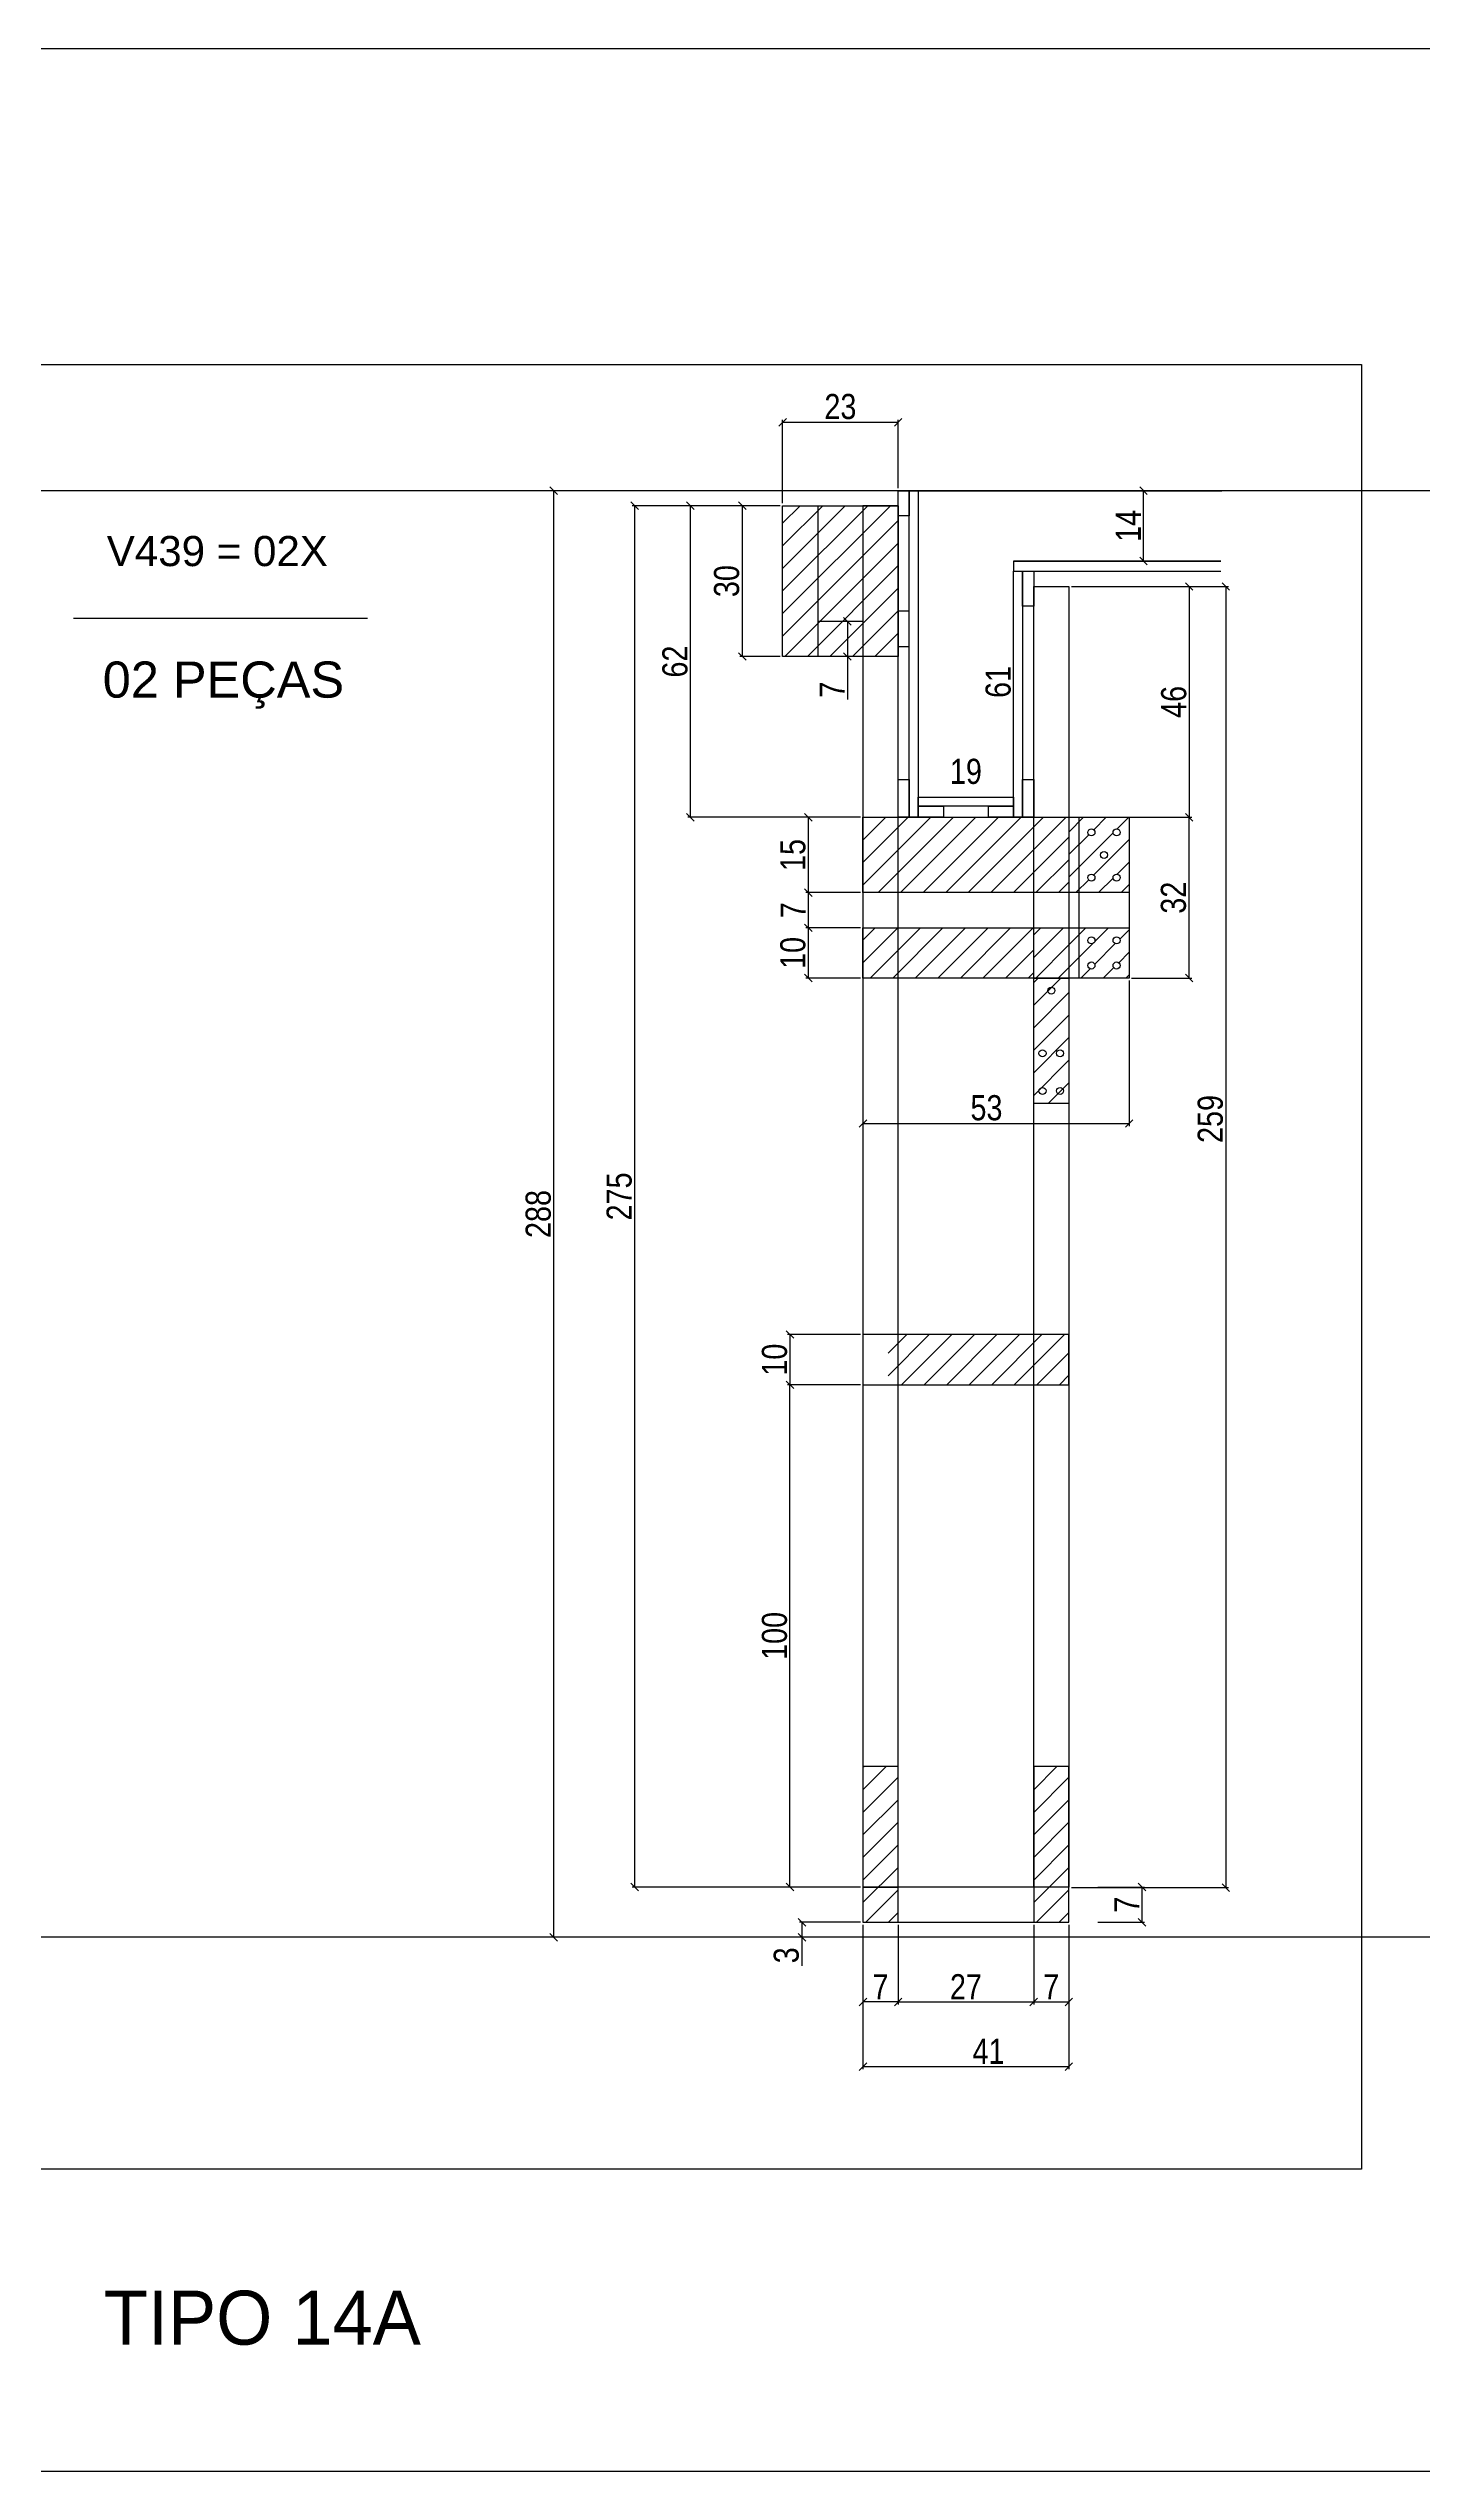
# Model space of a CAD drawing. Extents: x 17311 to 161354, y 153625 to 213544.
# Drawn here: x 18482 to 19029, y 207396 to 208361 of the extents above; entities that cross this region are included whole.
import ezdxf

# ---------------------------------------------------------------- set-up
doc = ezdxf.new("R2010")
doc.units = 0
doc.layers.get('0').update_dxf_attribs({"linetype": 'CONTINUOUS'})
doc.layers.get('DEFPOINTS').update_dxf_attribs({"linetype": 'CONTINUOUS'})
doc.layers.add('00 - FELIPE', color=2, linetype='CONTINUOUS', plot=False)
for name, color, linetype in [('8', 111, 'CONTINUOUS'), ('COTA', 241, 'CONTINUOUS'), ('detalhes', 4, 'CONTINUOUS'), ('HACHURA', 8, 'CONTINUOUS'), ('Painéis', 200, 'CONTINUOUS'), ('SARR_2.2x10', 60, 'CONTINUOUS'), ('SARR_2.2x15', 61, 'CONTINUOUS'), ('SARR_7x7', 40, 'CONTINUOUS'), ('TIRAS REESCORAMENTO', 252, 'CONTINUOUS'), ('VIGAS', 3, 'CONTINUOUS')]:
    doc.layers.add(name, color=color, linetype=linetype)
doc.layers.add('resinado', color=7, linetype='CONTINUOUS', true_color=0xff6161)
doc.styles.add('COTA TECNICA 2X', font='techl___.ttf', dxfattribs={"height": 10})
doc.styles.add('R80-50', font='arial.ttf', dxfattribs={"height": 10})
doc.styles.add('ROMAS860', font='ROMAS860.SHX', dxfattribs={"height": 8.5})
doc.dimstyles.new('SECAO', dxfattribs={"dimscale": 0.333333, "dimtxt": 5, "dimasz": 9, "dimexe": 3, "dimexo": 3, "dimgap": 3, "dimtad": 1, "dimdec": 1, "dimlfac": 0.5, "dimzin": 12, "dimdsep": 46, "dimtxsty": 'COTA TECNICA 2X', "dimblk1": 'OBLIQUE', "dimblk2": 'OBLIQUE', "dimsah": 1, "dimcen": 0.9, "dimclrd": 4, "dimclre": 4, "dimclrt": 240, "dimadec": 1, "dimazin": 3, "dimtfac": 1, "dimtdec": 1, "dimtmove": 0, "dimatfit": 3, "dimfxl": 1, "dimtolj": 1, "dimtzin": 12, "dimarcsym": 0})
pattern_1 = [(45, (-7321.058, 10514.17), (-4.49012806, 4.49012806), [])]

# ---------------------------------------------------------------- blocks, each defined once
blk = doc.blocks.new('_Oblique')
at = {"color": 0, "linetype": 'ByBlock', "lineweight": -2}
blk.add_line((-0.5, -0.5), (0.5, 0.5), dxfattribs=at)
blk = doc.blocks.new('*D3122')
at = {"layer": 'DEFPOINTS', "color": 0, "transparency": 16777216}
for p in [(18774.55, 208179.04), (18715.59, 207629.04), (18806.55, 207629.04)]:
    blk.add_point(p, dxfattribs=at)
at = {"layer": 'detalhes', "color": 4, "lineweight": -2, "transparency": 16777216}
for p, q in [((18773.55, 208179.04), (18714.59, 208179.04)), ((18715.59, 208179.04), (18715.59, 207629.04)), ((18805.55, 207629.04), (18714.59, 207629.04))]:
    blk.add_line(p, q, dxfattribs=at)
at = {"layer": 'detalhes', "color": 4, "lineweight": -2, "transparency": 16777216, "xscale": 3, "yscale": 3, "zscale": 3}
for p, rotation in [((18715.59, 208179.04), 90), ((18715.59, 207629.04), 270)]:
    blk.add_blockref('_Oblique', p, dxfattribs=dict(at, rotation=rotation))
at = {"layer": 'detalhes', "color": 240, "transparency": 16777216, "insert": (18709.48, 207904.04), "char_height": 10, "attachment_point": 5, "rotation": 90, "style": 'COTA TECNICA 2X'}
blk.add_mtext('\\A1;275', dxfattribs=at)
blk = doc.blocks.new('*D3123')
at = {"layer": 'DEFPOINTS', "color": 0, "transparency": 16777216}
for p in [(18806.55, 207615.04), (18888.55, 207615.04), (18888.55, 207557.58)]:
    blk.add_point(p, dxfattribs=at)
at = {"layer": 'detalhes', "color": 4, "lineweight": -2, "transparency": 16777216}
for p, q in [((18806.55, 207614.04), (18806.55, 207556.58)), ((18888.55, 207614.04), (18888.55, 207556.58)), ((18806.55, 207557.58), (18888.55, 207557.58))]:
    blk.add_line(p, q, dxfattribs=at)
at = {"layer": 'detalhes', "color": 4, "lineweight": -2, "transparency": 16777216, "xscale": 3, "yscale": 3, "zscale": 3, "rotation": 180}
blk.add_blockref('_Oblique', (18806.55, 207557.58), dxfattribs=at)
at = {"layer": 'detalhes', "color": 4, "lineweight": -2, "transparency": 16777216, "xscale": 3, "yscale": 3, "zscale": 3}
blk.add_blockref('_Oblique', (18888.55, 207557.58), dxfattribs=at)
at = {"layer": 'detalhes', "color": 240, "transparency": 16777216, "insert": (18856.55, 207563.66), "char_height": 10, "attachment_point": 5, "style": 'COTA TECNICA 2X'}
blk.add_mtext('\\A1;41', dxfattribs=at)
blk = doc.blocks.new('*D3124')
at = {"layer": 'DEFPOINTS', "color": 0, "transparency": 16777216}
for p in [(18820.55, 207615.04), (18874.55, 207615.04), (18874.55, 207583.3)]:
    blk.add_point(p, dxfattribs=at)
at = {"layer": 'detalhes', "color": 4, "lineweight": -2, "transparency": 16777216}
for p, q in [((18820.55, 207614.04), (18820.55, 207582.3)), ((18874.55, 207614.04), (18874.55, 207582.3)), ((18820.55, 207583.3), (18874.55, 207583.3))]:
    blk.add_line(p, q, dxfattribs=at)
at = {"layer": 'detalhes', "color": 4, "lineweight": -2, "transparency": 16777216, "xscale": 3, "yscale": 3, "zscale": 3, "rotation": 180}
blk.add_blockref('_Oblique', (18820.55, 207583.3), dxfattribs=at)
at = {"layer": 'detalhes', "color": 4, "lineweight": -2, "transparency": 16777216, "xscale": 3, "yscale": 3, "zscale": 3}
blk.add_blockref('_Oblique', (18874.55, 207583.3), dxfattribs=at)
at = {"layer": 'detalhes', "color": 240, "transparency": 16777216, "insert": (18847.55, 207589.37), "char_height": 10, "attachment_point": 5, "style": 'COTA TECNICA 2X'}
blk.add_mtext('\\A1;27', dxfattribs=at)
blk = doc.blocks.new('*D3125')
at = {"layer": 'DEFPOINTS', "color": 0, "transparency": 16777216}
for p in [(18874.55, 207583.3), (18888.55, 207583.3), (18888.55, 207583.3)]:
    blk.add_point(p, dxfattribs=at)
at = {"layer": 'detalhes', "color": 4, "lineweight": -2, "transparency": 16777216}
blk.add_line((18874.55, 207583.3), (18888.55, 207583.3), dxfattribs=at)
at = {"layer": 'detalhes', "color": 4, "lineweight": -2, "transparency": 16777216, "xscale": 3, "yscale": 3, "zscale": 3, "rotation": 180}
blk.add_blockref('_Oblique', (18874.55, 207583.3), dxfattribs=at)
at = {"layer": 'detalhes', "color": 4, "lineweight": -2, "transparency": 16777216, "xscale": 3, "yscale": 3, "zscale": 3}
blk.add_blockref('_Oblique', (18888.55, 207583.3), dxfattribs=at)
at = {"layer": 'detalhes', "color": 240, "transparency": 16777216, "insert": (18881.55, 207589.37), "char_height": 10, "attachment_point": 5, "style": 'COTA TECNICA 2X'}
blk.add_mtext('\\A1;7', dxfattribs=at)
blk = doc.blocks.new('*D3126')
at = {"layer": 'DEFPOINTS', "color": 0, "transparency": 16777216}
for p in [(18806.55, 207583.3), (18806.55, 207583.3), (18820.55, 207583.3)]:
    blk.add_point(p, dxfattribs=at)
at = {"layer": 'detalhes', "color": 4, "lineweight": -2, "transparency": 16777216}
blk.add_line((18820.55, 207583.3), (18806.55, 207583.3), dxfattribs=at)
at = {"layer": 'detalhes', "color": 4, "lineweight": -2, "transparency": 16777216, "xscale": 3, "yscale": 3, "zscale": 3, "rotation": 180}
blk.add_blockref('_Oblique', (18806.55, 207583.3), dxfattribs=at)
at = {"layer": 'detalhes', "color": 4, "lineweight": -2, "transparency": 16777216, "xscale": 3, "yscale": 3, "zscale": 3}
blk.add_blockref('_Oblique', (18820.55, 207583.3), dxfattribs=at)
at = {"layer": 'detalhes', "color": 240, "transparency": 16777216, "insert": (18813.55, 207589.37), "char_height": 10, "attachment_point": 5, "style": 'COTA TECNICA 2X'}
blk.add_mtext('\\A1;7', dxfattribs=at)
blk = doc.blocks.new('*D3127')
at = {"layer": 'DEFPOINTS', "color": 0, "transparency": 16777216}
for p in [(18806.55, 207849.05), (18777.45, 207829.05), (18806.55, 207829.05)]:
    blk.add_point(p, dxfattribs=at)
at = {"layer": 'detalhes', "color": 4, "lineweight": -2, "transparency": 16777216}
for p, q in [((18805.55, 207849.05), (18776.45, 207849.05)), ((18777.45, 207849.05), (18777.45, 207829.05)), ((18805.55, 207829.05), (18776.45, 207829.05))]:
    blk.add_line(p, q, dxfattribs=at)
at = {"layer": 'detalhes', "color": 4, "lineweight": -2, "transparency": 16777216, "xscale": 3, "yscale": 3, "zscale": 3}
for p, rotation in [((18777.45, 207849.05), 90), ((18777.45, 207829.05), 270)]:
    blk.add_blockref('_Oblique', p, dxfattribs=dict(at, rotation=rotation))
at = {"layer": 'detalhes', "color": 240, "transparency": 16777216, "insert": (18771.34, 207839.05), "char_height": 10, "attachment_point": 5, "rotation": 90, "style": 'COTA TECNICA 2X'}
blk.add_mtext('\\A1;10', dxfattribs=at)
blk = doc.blocks.new('*D3128')
at = {"layer": 'DEFPOINTS', "color": 0, "transparency": 16777216}
for p in [(18737.81, 208179.04), (18774.55, 208179.04), (18806.55, 208054.99)]:
    blk.add_point(p, dxfattribs=at)
at = {"layer": 'detalhes', "color": 4, "lineweight": -2, "transparency": 16777216}
for p, q in [((18773.55, 208179.04), (18736.81, 208179.04)), ((18737.81, 208054.99), (18737.81, 208179.04)), ((18805.55, 208054.99), (18736.81, 208054.99))]:
    blk.add_line(p, q, dxfattribs=at)
at = {"layer": 'detalhes', "color": 4, "lineweight": -2, "transparency": 16777216, "xscale": 3, "yscale": 3, "zscale": 3}
for p, rotation in [((18737.81, 208179.04), 90), ((18737.81, 208054.99), 270)]:
    blk.add_blockref('_Oblique', p, dxfattribs=dict(at, rotation=rotation))
at = {"layer": 'detalhes', "color": 240, "transparency": 16777216, "insert": (18731.71, 208117.01), "char_height": 10, "attachment_point": 5, "rotation": 90, "style": 'COTA TECNICA 2X'}
blk.add_mtext('\\A1;62', dxfattribs=at)
blk = doc.blocks.new('*D3129')
at = {"layer": 'DEFPOINTS', "color": 0, "transparency": 16777216}
for p in [(18888.55, 208146.91), (18888.55, 208054.99), (18936.47, 208054.99)]:
    blk.add_point(p, dxfattribs=at)
at = {"layer": 'detalhes', "color": 4, "lineweight": -2, "transparency": 16777216}
for p, q in [((18889.55, 208146.91), (18937.47, 208146.91)), ((18936.47, 208146.91), (18936.47, 208054.99)), ((18889.55, 208054.99), (18937.47, 208054.99))]:
    blk.add_line(p, q, dxfattribs=at)
at = {"layer": 'detalhes', "color": 4, "lineweight": -2, "transparency": 16777216, "xscale": 3, "yscale": 3, "zscale": 3}
for p, rotation in [((18936.47, 208146.91), 90), ((18936.47, 208054.99), 270)]:
    blk.add_blockref('_Oblique', p, dxfattribs=dict(at, rotation=rotation))
at = {"layer": 'detalhes', "color": 240, "transparency": 16777216, "insert": (18930.37, 208100.95), "char_height": 10, "attachment_point": 5, "rotation": 90, "style": 'COTA TECNICA 2X'}
blk.add_mtext('\\A1;46', dxfattribs=at)
blk = doc.blocks.new('*D3130')
at = {"layer": 'DEFPOINTS', "color": 0, "transparency": 16777216}
for p in [(18820.55, 208185.04), (18683.35, 207609.04), (18806.55, 207609.04)]:
    blk.add_point(p, dxfattribs=at)
at = {"layer": 'detalhes', "color": 4, "lineweight": -2, "transparency": 16777216}
for p, q in [((18819.55, 208185.04), (18682.35, 208185.04)), ((18683.35, 208185.04), (18683.35, 207609.04)), ((18805.55, 207609.04), (18682.35, 207609.04))]:
    blk.add_line(p, q, dxfattribs=at)
at = {"layer": 'detalhes', "color": 4, "lineweight": -2, "transparency": 16777216, "xscale": 3, "yscale": 3, "zscale": 3}
for p, rotation in [((18683.35, 208185.04), 90), ((18683.35, 207609.04), 270)]:
    blk.add_blockref('_Oblique', p, dxfattribs=dict(at, rotation=rotation))
at = {"layer": 'detalhes', "color": 240, "transparency": 16777216, "insert": (18677.25, 207897.04), "char_height": 10, "attachment_point": 5, "rotation": 90, "style": 'COTA TECNICA 2X'}
blk.add_mtext('\\A1;288', dxfattribs=at)
blk = doc.blocks.new('*D3131')
at = {"layer": 'DEFPOINTS', "color": 0, "transparency": 16777216}
for p in [(18828.55, 208067.14), (18866.55, 208067.14), (18866.55, 208067.14)]:
    blk.add_point(p, dxfattribs=at)
at = {"layer": 'detalhes', "color": 240, "transparency": 16777216, "insert": (18847.55, 208073.23), "char_height": 10, "attachment_point": 5, "style": 'COTA TECNICA 2X'}
blk.add_mtext('\\A1;19', dxfattribs=at)
blk = doc.blocks.new('*D3132')
at = {"layer": 'DEFPOINTS', "color": 0, "transparency": 16777216}
for p in [(18777.45, 207829.05), (18806.55, 207829.05), (18806.55, 207629.04)]:
    blk.add_point(p, dxfattribs=at)
at = {"layer": 'detalhes', "color": 4, "lineweight": -2, "transparency": 16777216}
for p, q in [((18805.55, 207829.05), (18776.45, 207829.05)), ((18777.45, 207629.04), (18777.45, 207829.05)), ((18805.55, 207629.04), (18776.45, 207629.04))]:
    blk.add_line(p, q, dxfattribs=at)
at = {"layer": 'detalhes', "color": 4, "lineweight": -2, "transparency": 16777216, "xscale": 3, "yscale": 3, "zscale": 3}
for p, rotation in [((18777.45, 207829.05), 90), ((18777.45, 207629.04), 270)]:
    blk.add_blockref('_Oblique', p, dxfattribs=dict(at, rotation=rotation))
at = {"layer": 'detalhes', "color": 240, "transparency": 16777216, "insert": (18771.34, 207729.05), "char_height": 10, "attachment_point": 5, "rotation": 90, "style": 'COTA TECNICA 2X'}
blk.add_mtext('\\A1;100', dxfattribs=at)
blk = doc.blocks.new('*D3133')
at = {"layer": 'DEFPOINTS', "color": 0, "transparency": 16777216}
for p in [(18758.5, 208179.04), (18774.55, 208179.04), (18774.55, 208119.04)]:
    blk.add_point(p, dxfattribs=at)
at = {"layer": 'detalhes', "color": 4, "lineweight": -2, "transparency": 16777216}
for p, q in [((18773.55, 208179.04), (18757.5, 208179.04)), ((18758.5, 208119.04), (18758.5, 208179.04)), ((18773.55, 208119.04), (18757.5, 208119.04))]:
    blk.add_line(p, q, dxfattribs=at)
at = {"layer": 'detalhes', "color": 4, "lineweight": -2, "transparency": 16777216, "xscale": 3, "yscale": 3, "zscale": 3}
for p, rotation in [((18758.5, 208179.04), 90), ((18758.5, 208119.04), 270)]:
    blk.add_blockref('_Oblique', p, dxfattribs=dict(at, rotation=rotation))
at = {"layer": 'detalhes', "color": 240, "transparency": 16777216, "insert": (18752.28, 208149.04), "char_height": 10, "attachment_point": 5, "rotation": 90, "style": 'COTA TECNICA 2X'}
blk.add_mtext('\\A1;30', dxfattribs=at)
blk = doc.blocks.new('*D3134')
at = {"layer": 'DEFPOINTS', "color": 0, "transparency": 16777216}
for p in [(18820.55, 208212.28), (18820.55, 208185.04), (18774.55, 208179.04)]:
    blk.add_point(p, dxfattribs=at)
at = {"layer": 'detalhes', "color": 4, "lineweight": -2, "transparency": 16777216}
for p, q in [((18774.55, 208180.04), (18774.55, 208213.28)), ((18774.55, 208212.28), (18820.55, 208212.28)), ((18820.55, 208186.04), (18820.55, 208213.28))]:
    blk.add_line(p, q, dxfattribs=at)
at = {"layer": 'detalhes', "color": 4, "lineweight": -2, "transparency": 16777216, "xscale": 3, "yscale": 3, "zscale": 3, "rotation": 180}
blk.add_blockref('_Oblique', (18774.55, 208212.28), dxfattribs=at)
at = {"layer": 'detalhes', "color": 4, "lineweight": -2, "transparency": 16777216, "xscale": 3, "yscale": 3, "zscale": 3}
blk.add_blockref('_Oblique', (18820.55, 208212.28), dxfattribs=at)
at = {"layer": 'detalhes', "color": 240, "transparency": 16777216, "insert": (18797.55, 208218.5), "char_height": 10, "attachment_point": 5, "style": 'COTA TECNICA 2X'}
blk.add_mtext('\\A1;23', dxfattribs=at)
blk = doc.blocks.new('*D3135')
at = {"layer": 'DEFPOINTS', "color": 0, "transparency": 16777216}
for p in [(18806.55, 208014.99), (18912.55, 207990.99), (18912.55, 207933.07)]:
    blk.add_point(p, dxfattribs=at)
at = {"layer": 'detalhes', "color": 4, "lineweight": -2, "transparency": 16777216}
for p, q in [((18806.55, 208013.99), (18806.55, 207932.07)), ((18912.55, 207989.99), (18912.55, 207932.07)), ((18806.55, 207933.07), (18912.55, 207933.07))]:
    blk.add_line(p, q, dxfattribs=at)
at = {"layer": 'detalhes', "color": 4, "lineweight": -2, "transparency": 16777216, "xscale": 3, "yscale": 3, "zscale": 3, "rotation": 180}
blk.add_blockref('_Oblique', (18806.55, 207933.07), dxfattribs=at)
at = {"layer": 'detalhes', "color": 4, "lineweight": -2, "transparency": 16777216, "xscale": 3, "yscale": 3, "zscale": 3}
blk.add_blockref('_Oblique', (18912.55, 207933.07), dxfattribs=at)
at = {"layer": 'detalhes', "color": 240, "transparency": 16777216, "insert": (18855.73, 207939.29), "char_height": 10, "attachment_point": 5, "style": 'COTA TECNICA 2X'}
blk.add_mtext('\\A1;53', dxfattribs=at)
blk = doc.blocks.new('*D3136')
at = {"layer": 'DEFPOINTS', "color": 0, "transparency": 16777216}
for p in [(18915.14, 208185.04), (18918.3, 208185.04), (18915.14, 208157.04)]:
    blk.add_point(p, dxfattribs=at)
at = {"layer": 'detalhes', "color": 4, "lineweight": -2, "transparency": 16777216}
for p, q in [((18916.14, 208185.04), (18919.3, 208185.04)), ((18918.3, 208157.04), (18918.3, 208185.04)), ((18916.14, 208157.04), (18919.3, 208157.04))]:
    blk.add_line(p, q, dxfattribs=at)
at = {"layer": 'detalhes', "color": 4, "lineweight": -2, "transparency": 16777216, "xscale": 3, "yscale": 3, "zscale": 3}
for p, rotation in [((18918.3, 208185.04), 90), ((18918.3, 208157.04), 270)]:
    blk.add_blockref('_Oblique', p, dxfattribs=dict(at, rotation=rotation))
at = {"layer": 'detalhes', "color": 240, "transparency": 16777216, "insert": (18912.23, 208171.04), "char_height": 10, "attachment_point": 5, "rotation": 90, "style": 'COTA TECNICA 2X'}
blk.add_mtext('\\A1;14', dxfattribs=at)
blk = doc.blocks.new('*D3137')
at = {"layer": 'DEFPOINTS', "color": 0, "transparency": 16777216}
for p in [(18800.92, 208133.04), (18800.35, 208119.04), (18800.92, 208119.04)]:
    blk.add_point(p, dxfattribs=at)
at = {"layer": 'detalhes', "color": 4, "lineweight": -2, "transparency": 16777216}
for p, q in [((18799.92, 208133.04), (18799.35, 208133.04)), ((18800.35, 208133.04), (18800.35, 208119.04)), ((18799.92, 208119.04), (18799.35, 208119.04)), ((18800.35, 208119.04), (18800.35, 208101.93))]:
    blk.add_line(p, q, dxfattribs=at)
at = {"layer": 'detalhes', "color": 4, "lineweight": -2, "transparency": 16777216, "xscale": 3, "yscale": 3, "zscale": 3}
for p, rotation in [((18800.35, 208133.04), 90), ((18800.35, 208119.04), 270)]:
    blk.add_blockref('_Oblique', p, dxfattribs=dict(at, rotation=rotation))
at = {"layer": 'detalhes', "color": 240, "transparency": 16777216, "insert": (18794.28, 208105.8), "char_height": 10, "attachment_point": 5, "rotation": 90, "style": 'COTA TECNICA 2X'}
blk.add_mtext('\\A1;7', dxfattribs=at)
blk = doc.blocks.new('*D3138')
at = {"layer": 'DEFPOINTS', "color": 0, "transparency": 16777216}
for p in [(18806.55, 208054.99), (18784.78, 208024.99), (18806.55, 208024.99)]:
    blk.add_point(p, dxfattribs=at)
at = {"layer": 'detalhes', "color": 4, "lineweight": -2, "transparency": 16777216}
for p, q in [((18805.55, 208054.99), (18783.78, 208054.99)), ((18784.78, 208054.99), (18784.78, 208024.99)), ((18805.55, 208024.99), (18783.78, 208024.99))]:
    blk.add_line(p, q, dxfattribs=at)
at = {"layer": 'detalhes', "color": 4, "lineweight": -2, "transparency": 16777216, "xscale": 3, "yscale": 3, "zscale": 3}
for p, rotation in [((18784.78, 208054.99), 90), ((18784.78, 208024.99), 270)]:
    blk.add_blockref('_Oblique', p, dxfattribs=dict(at, rotation=rotation))
at = {"layer": 'detalhes', "color": 240, "transparency": 16777216, "insert": (18778.67, 208039.99), "char_height": 10, "attachment_point": 5, "rotation": 90, "style": 'COTA TECNICA 2X'}
blk.add_mtext('\\A1;15', dxfattribs=at)
blk = doc.blocks.new('*D3139')
at = {"layer": 'DEFPOINTS', "color": 0, "transparency": 16777216}
for p in [(18806.55, 208010.99), (18784.78, 207990.99), (18806.55, 207990.99)]:
    blk.add_point(p, dxfattribs=at)
at = {"layer": 'detalhes', "color": 4, "lineweight": -2, "transparency": 16777216}
for p, q in [((18805.55, 208010.99), (18783.78, 208010.99)), ((18784.78, 208010.99), (18784.78, 207990.99)), ((18805.55, 207990.99), (18783.78, 207990.99))]:
    blk.add_line(p, q, dxfattribs=at)
at = {"layer": 'detalhes', "color": 4, "lineweight": -2, "transparency": 16777216, "xscale": 3, "yscale": 3, "zscale": 3}
for p, rotation in [((18784.78, 208010.99), 90), ((18784.78, 207990.99), 270)]:
    blk.add_blockref('_Oblique', p, dxfattribs=dict(at, rotation=rotation))
at = {"layer": 'detalhes', "color": 240, "transparency": 16777216, "insert": (18778.67, 208000.99), "char_height": 10, "attachment_point": 5, "rotation": 90, "style": 'COTA TECNICA 2X'}
blk.add_mtext('\\A1;10', dxfattribs=at)
blk = doc.blocks.new('*D3140')
at = {"layer": 'DEFPOINTS', "color": 0, "transparency": 16777216}
for p in [(18806.55, 208024.99), (18784.78, 208010.99), (18806.55, 208010.99)]:
    blk.add_point(p, dxfattribs=at)
at = {"layer": 'detalhes', "color": 4, "lineweight": -2, "transparency": 16777216}
for p, q in [((18805.55, 208024.99), (18783.78, 208024.99)), ((18784.78, 208024.99), (18784.78, 208010.99)), ((18805.55, 208010.99), (18783.78, 208010.99))]:
    blk.add_line(p, q, dxfattribs=at)
at = {"layer": 'detalhes', "color": 4, "lineweight": -2, "transparency": 16777216, "xscale": 3, "yscale": 3, "zscale": 3}
for p, rotation in [((18784.78, 208024.99), 90), ((18784.78, 208010.99), 270)]:
    blk.add_blockref('_Oblique', p, dxfattribs=dict(at, rotation=rotation))
at = {"layer": 'detalhes', "color": 240, "transparency": 16777216, "insert": (18778.7, 208017.99), "char_height": 10, "attachment_point": 5, "rotation": 90, "style": 'COTA TECNICA 2X'}
blk.add_mtext('\\A1;7', dxfattribs=at)
blk = doc.blocks.new('*D3141')
at = {"layer": 'DEFPOINTS', "color": 0, "transparency": 16777216}
for p in [(18889.55, 208146.91), (18888.55, 207628.84), (18951.07, 207628.84)]:
    blk.add_point(p, dxfattribs=at)
at = {"layer": 'detalhes', "color": 4, "lineweight": -2, "transparency": 16777216}
for p, q in [((18890.55, 208146.91), (18952.07, 208146.91)), ((18951.07, 208146.91), (18951.07, 207628.84)), ((18889.55, 207628.84), (18952.07, 207628.84))]:
    blk.add_line(p, q, dxfattribs=at)
at = {"layer": 'detalhes', "color": 4, "lineweight": -2, "transparency": 16777216, "xscale": 3, "yscale": 3, "zscale": 3}
for p, rotation in [((18951.07, 208146.91), 90), ((18951.07, 207628.84), 270)]:
    blk.add_blockref('_Oblique', p, dxfattribs=dict(at, rotation=rotation))
at = {"layer": 'detalhes', "color": 240, "transparency": 16777216, "insert": (18944.93, 207934.88), "char_height": 10, "attachment_point": 5, "rotation": 90, "style": 'COTA TECNICA 2X'}
blk.add_mtext('\\A1;259', dxfattribs=at)
blk = doc.blocks.new('*D3165')
at = {"layer": 'DEFPOINTS', "color": 0, "transparency": 16777216}
for p in [(18912.55, 208054.99), (18936.47, 208054.99), (18912.55, 207990.99)]:
    blk.add_point(p, dxfattribs=at)
at = {"layer": 'detalhes', "color": 4, "lineweight": -2, "transparency": 16777216}
for p, q in [((18913.55, 208054.99), (18937.47, 208054.99)), ((18936.47, 207990.99), (18936.47, 208054.99)), ((18913.55, 207990.99), (18937.47, 207990.99))]:
    blk.add_line(p, q, dxfattribs=at)
at = {"layer": 'detalhes', "color": 4, "lineweight": -2, "transparency": 16777216, "xscale": 3, "yscale": 3, "zscale": 3}
for p, rotation in [((18936.47, 208054.99), 90), ((18936.47, 207990.99), 270)]:
    blk.add_blockref('_Oblique', p, dxfattribs=dict(at, rotation=rotation))
at = {"layer": 'detalhes', "color": 240, "transparency": 16777216, "insert": (18930.25, 208022.99), "char_height": 10, "attachment_point": 5, "rotation": 90, "style": 'COTA TECNICA 2X'}
blk.add_mtext('\\A1;32', dxfattribs=at)
blk = doc.blocks.new('*D3142')
at = {"layer": 'DEFPOINTS', "color": 0, "transparency": 16777216}
for p in [(18850.44, 208185.04), (18866.55, 208185.04), (18850.44, 208062.99)]:
    blk.add_point(p, dxfattribs=at)
at = {"layer": 'detalhes', "color": 240, "transparency": 16777216, "insert": (18860.44, 208108.89), "char_height": 10, "attachment_point": 5, "rotation": 90, "style": 'COTA TECNICA 2X'}
blk.add_mtext('\\A1;61', dxfattribs=at)
blk = doc.blocks.new('*D3143')
at = {"layer": 'DEFPOINTS', "color": 0, "transparency": 16777216}
for p in [(18899.07, 207629.04), (18917.69, 207629.04), (18899.07, 207615.04)]:
    blk.add_point(p, dxfattribs=at)
at = {"layer": 'detalhes', "color": 4, "lineweight": -2, "transparency": 16777216}
for p, q in [((18900.07, 207629.04), (18918.69, 207629.04)), ((18917.69, 207615.04), (18917.69, 207629.04)), ((18900.07, 207615.04), (18918.69, 207615.04))]:
    blk.add_line(p, q, dxfattribs=at)
at = {"layer": 'detalhes', "color": 4, "lineweight": -2, "transparency": 16777216, "xscale": 3, "yscale": 3, "zscale": 3}
for p, rotation in [((18917.69, 207629.04), 90), ((18917.69, 207615.04), 270)]:
    blk.add_blockref('_Oblique', p, dxfattribs=dict(at, rotation=rotation))
at = {"layer": 'detalhes', "color": 240, "transparency": 16777216, "insert": (18911.62, 207622.04), "char_height": 10, "attachment_point": 5, "rotation": 90, "style": 'COTA TECNICA 2X'}
blk.add_mtext('\\A1;7', dxfattribs=at)
blk = doc.blocks.new('*D3164')
at = {"layer": 'DEFPOINTS', "color": 0, "transparency": 16777216}
for p in [(18806.55, 207615.04), (18782.26, 207609.04), (18806.55, 207609.04)]:
    blk.add_point(p, dxfattribs=at)
at = {"layer": 'detalhes', "color": 4, "lineweight": -2, "transparency": 16777216}
for p, q in [((18805.55, 207615.04), (18781.26, 207615.04)), ((18782.26, 207615.04), (18782.26, 207609.04)), ((18805.55, 207609.04), (18781.26, 207609.04)), ((18782.26, 207609.04), (18782.26, 207597.71))]:
    blk.add_line(p, q, dxfattribs=at)
at = {"layer": 'detalhes', "color": 4, "lineweight": -2, "transparency": 16777216, "xscale": 3, "yscale": 3, "zscale": 3}
for p, rotation in [((18782.26, 207615.04), 90), ((18782.26, 207609.04), 270)]:
    blk.add_blockref('_Oblique', p, dxfattribs=dict(at, rotation=rotation))
at = {"layer": 'detalhes', "color": 240, "transparency": 16777216, "insert": (18776.04, 207601.87), "char_height": 10, "attachment_point": 5, "rotation": 90, "style": 'COTA TECNICA 2X'}
blk.add_mtext('\\A1;3', dxfattribs=at)

msp = doc.modelspace()

# ---------------------------------------------------------------- hatches: boundary and pattern name
at = {"layer": 'COTA'}
h = msp.add_hatch(dxfattribs=at)
h.set_pattern_fill('ANSI31', color=256, scale=2, style=0)
h.set_pattern_definition([(45, (-836.382, 203055.2643), (-4.490128, 4.490128), [])])
h.paths.add_polyline_path([(18820.55, 208119.04), (18774.55, 208119.04), (18774.55, 208179.04), (18820.55, 208179.04)])
h = msp.add_hatch(dxfattribs=at)
h.set_pattern_fill('ANSI31', color=256, scale=2, style=0)
h.set_pattern_definition([(45, (-7319.058, 10514.17), (-4.49012806, 4.49012806), [])])
h.paths.add_polyline_path([(18888.55, 208054.99), (18806.55, 208054.99), (18806.55, 208024.99), (18888.55, 208024.99)])
h = msp.add_hatch(dxfattribs=at)
h.set_pattern_fill('ANSI31', color=256, scale=2, style=0)
h.set_pattern_definition(pattern_1)
h.paths.add_polyline_path([(18912.55, 208054.99), (18888.55, 208054.99), (18888.55, 208024.99), (18912.55, 208024.99)])
edge = h.paths.add_edge_path(flags=16)
edge.add_arc((18897.55, 208030.99), 1.4, 0, 360)
edge = h.paths.add_edge_path(flags=16)
edge.add_arc((18902.55, 208039.99), 1.4, 0, 360)
edge = h.paths.add_edge_path(flags=16)
edge.add_arc((18897.55, 208048.99), 1.4, 0, 360)
edge = h.paths.add_edge_path(flags=16)
edge.add_arc((18907.55, 208030.99), 1.4, 0, 360)
edge = h.paths.add_edge_path(flags=16)
edge.add_arc((18907.55, 208048.99), 1.4, 0, 360)
h = msp.add_hatch(dxfattribs=at)
h.set_pattern_fill('ANSI31', color=256, scale=2, style=0)
h.set_pattern_definition([(45, (-7351.058, 10514.17), (-4.49012806, 4.49012806), [])])
h.paths.add_polyline_path([(18806.55, 208010.99), (18806.55, 207990.99), (18874.55, 207990.99), (18874.55, 208010.99)])
h = msp.add_hatch(dxfattribs=at)
h.set_pattern_fill('ANSI31', color=256, scale=2, style=0)
h.set_pattern_definition(pattern_1)
h.paths.add_polyline_path([(18888.55, 208010.99), (18874.55, 208010.99), (18874.55, 207990.99), (18888.55, 207990.99)])
h = msp.add_hatch(dxfattribs=at)
h.set_pattern_fill('ANSI31', color=256, scale=2, style=0)
h.set_pattern_definition(pattern_1)
h.paths.add_polyline_path([(18912.55, 208010.99), (18888.55, 208010.99), (18888.55, 207990.99), (18912.55, 207990.99)])
edge = h.paths.add_edge_path(flags=16)
edge.add_arc((18897.55, 208005.99), 1.4, 0, 360)
edge = h.paths.add_edge_path(flags=16)
edge.add_arc((18897.55, 207995.99), 1.4, 0, 360)
edge = h.paths.add_edge_path(flags=16)
edge.add_arc((18907.55, 208005.99), 1.4, 0, 360)
edge = h.paths.add_edge_path(flags=16)
edge.add_arc((18907.55, 207995.99), 1.4, 0, 360)
h = msp.add_hatch(dxfattribs=at)
h.set_pattern_fill('ANSI31', color=256, scale=2, style=0)
h.set_pattern_definition([(45, (-7321.058, 10504.17), (-4.49012806, 4.49012806), [])])
h.paths.add_polyline_path([(18874.55, 207941.05), (18888.55, 207941.05), (18888.55, 207990.99), (18874.55, 207990.99)])
h = msp.add_hatch(dxfattribs=at)
h.set_pattern_fill('ANSI31', color=256, scale=2, style=0)
h.set_pattern_definition([(45, (-7341.058, 10556.263), (-4.49012806, 4.49012806), [])])
h.paths.add_polyline_path([(18816.55, 207849.05), (18816.55, 207829.05), (18888.55, 207829.05), (18888.55, 207849.05)])
h = msp.add_hatch(dxfattribs=at)
h.set_pattern_fill('ANSI31', color=256, scale=2, style=0)
h.set_pattern_definition([(45, (-1037.673, 201787.848), (-4.490128, 4.490128), [])])
h.paths.add_polyline_path([(18806.55, 207615.04), (18820.55, 207615.04), (18820.55, 207677.04), (18806.55, 207677.04)])
h = msp.add_hatch(dxfattribs=at)
h.set_pattern_fill('ANSI31', color=256, scale=2, style=0)
h.set_pattern_definition([(45, (-969.673, 201787.848), (-4.490128, 4.490128), [])])
h.paths.add_polyline_path([(18874.55, 207615.04), (18888.55, 207615.04), (18888.55, 207677.04), (18874.55, 207677.04)])

# ---------------------------------------------------------------- linework, layer by layer
at = {"linetype": 'Continuous'}
for p, q in [((18788.55, 208133.04), (18806.55, 208133.04)), ((18912.55, 208024.99), (18912.55, 208010.99))]:
    msp.add_line(p, q, dxfattribs=at)
for centre in [(18897.55, 208048.99), (18907.55, 208048.99), (18902.55, 208039.99), (18897.55, 208030.99), (18907.55, 208030.99), (18897.55, 208005.99), (18907.55, 208005.99), (18897.55, 207995.99), (18907.55, 207995.99), (18881.55, 207985.99), (18878.05, 207961.02), (18885.05, 207961.02), (18878.05, 207946.05), (18885.05, 207946.05)]:
    msp.add_circle(centre, 1.4)
at = {"layer": '00 - FELIPE', "color": 6, "linetype": 'ByBlock'}
msp.add_lwpolyline([(17768.18, 208235.26), (19005.13, 208235.26), (19005.13, 207516.78), (17768.18, 207516.78)], close=True, dxfattribs=at)
at = {"layer": '8', "color": 5, "linetype": 'Continuous'}
msp.add_lwpolyline([(19053.72, 207396.34), (18456.91, 207396.34), (18456.91, 208361.12), (19053.72, 208361.12)], close=True, dxfattribs=at)
at = {"layer": 'HACHURA', "color": 7}
msp.add_line((18492.06, 208134.32), (18609.21, 208134.32), dxfattribs=at)
at = {"layer": 'Painéis'}
for points in [[(18820.55, 208119.04), (18774.55, 208119.04), (18774.55, 208179.04), (18820.55, 208179.04)], [(18888.55, 207941.05), (18874.55, 207941.05), (18874.55, 207990.99), (18888.55, 207990.99)], [(18806.55, 207615.04), (18820.55, 207615.04), (18820.55, 207677.04), (18806.55, 207677.04)], [(18874.55, 207615.04), (18888.55, 207615.04), (18888.55, 207677.04), (18874.55, 207677.04)]]:
    msp.add_lwpolyline(points, close=True, dxfattribs=at)
at = {"layer": 'resinado'}
msp.add_line((18866.55, 208157.04), (18949.03, 208157.04), dxfattribs=at)
at = {"layer": 'SARR_2.2x10', "linetype": 'Continuous'}
msp.add_lwpolyline([(18912.55, 207990.99), (18806.55, 207990.99), (18806.55, 208010.99), (18912.55, 208010.99)], close=True, dxfattribs=at)
msp.add_lwpolyline([(18806.55, 207829.05), (18888.55, 207829.05), (18888.55, 207849.05), (18806.55, 207849.05), (18806.55, 207829.05)], dxfattribs=at)
at = {"layer": 'SARR_2.2x15', "linetype": 'Continuous'}
msp.add_lwpolyline([(18912.55, 208024.99), (18806.55, 208024.99), (18806.55, 208054.99), (18912.55, 208054.99)], close=True, dxfattribs=at)
at = {"layer": 'SARR_7x7', "linetype": 'Continuous'}
for p, q in [((18788.55, 208179.04), (18788.55, 208119.04)), ((18892.55, 208054.99), (18892.55, 207990.99))]:
    msp.add_line(p, q, dxfattribs=at)
for points in [[(18806.55, 207629.04), (18820.55, 207629.04), (18820.55, 208179.04), (18806.55, 208179.04)], [(18888.55, 207629.04), (18874.55, 207629.04), (18874.55, 208146.91), (18888.55, 208146.91)]]:
    msp.add_lwpolyline(points, close=True, dxfattribs=at)
msp.add_lwpolyline([(18828.55, 207615.04), (18888.55, 207615.04), (18888.55, 207629.04), (18806.55, 207629.04), (18806.55, 207615.04), (18828.55, 207615.04)], dxfattribs=at)
at = {"layer": 'TIRAS REESCORAMENTO', "linetype": 'ByBlock'}
for p, q in [((22634.59, 208185.04), (17860.1, 208185.04)), ((18828.55, 208185.04), (18949.51, 208185.04)), ((18866.55, 208153.04), (18949.03, 208153.04)), ((22634.59, 207609.04), (17860.1, 207609.04))]:
    msp.add_line(p, q, dxfattribs=at)
for points in [[(18820.55, 208185.04), (18824.95, 208185.04), (18824.95, 208175.04), (18820.55, 208175.04)], [(18870.15, 208153.04), (18874.55, 208153.04), (18874.55, 208139.04), (18870.15, 208139.04)], [(18820.55, 208123.01), (18824.95, 208123.01), (18824.95, 208137.01), (18820.55, 208137.01)], [(18820.55, 208069.99), (18824.95, 208069.99), (18824.95, 208054.99), (18820.55, 208054.99)], [(18870.15, 208069.99), (18874.55, 208069.99), (18874.55, 208054.99), (18870.15, 208054.99)], [(18866.55, 208059.39), (18828.55, 208059.39), (18828.55, 208062.99), (18866.55, 208062.99)], [(18828.55, 208054.99), (18828.55, 208059.39), (18838.58, 208059.39), (18838.58, 208054.99)], [(18856.51, 208054.99), (18856.51, 208059.39), (18866.55, 208059.39), (18866.55, 208054.99)]]:
    msp.add_lwpolyline(points, close=True, dxfattribs=at)
for points in [[(18828.55, 208054.99), (18824.95, 208054.99), (18824.95, 208185.04), (18828.55, 208185.04), (18828.55, 208054.99)], [(18949.03, 208157.04), (18866.55, 208157.04), (18866.55, 208153.04), (18949.03, 208153.04)], [(18870.15, 208054.99), (18866.55, 208054.99), (18866.55, 208153.04), (18870.15, 208153.04), (18870.15, 208054.99)]]:
    msp.add_lwpolyline(points, dxfattribs=at)

# ---------------------------------------------------------------- texts
at = {"linetype": 'Continuous', "style": 'ROMAS860'}
msp.add_text('TIPO 14A', height=21.505, dxfattribs=at).set_placement((18504.19, 207446.85))
at = {"layer": 'VIGAS', "color": 7, "attachment_point": 1, "style": 'R80-50'}
for s, width, insert, char_height in [('V439 = 02X', 124.324, (18505.36, 208167.01), 12), ('02 PEÇAS', 162.221, (18503.74, 208117.03), 14.4)]:
    msp.add_mtext_dynamic_manual_height_columns(s, width=width, gutter_width=50, heights=[0], dxfattribs=dict(at, insert=insert, char_height=char_height))

# ---------------------------------------------------------------- dimensions: what is measured, and where the dimension line sits
at = {"layer": 'detalhes', "color": 3}
for base, p1, p2, picture, middle in [((18820.55, 208212.28), (18774.55, 208179.04), (18820.55, 208185.04), '*D3134', (18797.55, 208218.5)), ((18806.55, 207583.3), (18820.55, 207583.3), (18806.55, 207583.3), '*D3126', (18813.55, 207589.37))]:
    dim = msp.add_linear_dim(base=base, p1=p1, p2=p2, dimstyle='SECAO', dxfattribs=at)
    dim.commit()
    dim.dimension.update_dxf_attribs({"geometry": picture, "text_midpoint": middle})
for base, p1, p2, picture, middle in [((18683.35, 207609.04), (18820.55, 208185.04), (18806.55, 207609.04), '*D3130', (18677.25, 207897.04)), ((18918.3, 208185.04), (18915.14, 208157.04), (18915.14, 208185.04), '*D3136', (18912.23, 208171.04)), ((18715.59, 207629.04), (18774.55, 208179.04), (18806.55, 207629.04), '*D3122', (18709.48, 207904.04)), ((18737.81, 208179.04), (18806.55, 208054.99), (18774.55, 208179.04), '*D3128', (18731.71, 208117.01)), ((18758.5, 208179.04), (18774.55, 208119.04), (18774.55, 208179.04), '*D3133', (18752.28, 208149.04)), ((18936.47, 208054.99), (18888.55, 208146.91), (18888.55, 208054.99), '*D3129', (18930.37, 208100.95)), ((18784.78, 208024.99), (18806.55, 208054.99), (18806.55, 208024.99), '*D3138', (18778.67, 208039.99)), ((18936.47, 208054.99), (18912.55, 207990.99), (18912.55, 208054.99), '*D3165', (18930.25, 208022.99)), ((18784.78, 208010.99), (18806.55, 208024.99), (18806.55, 208010.99), '*D3140', (18778.7, 208017.99)), ((18784.78, 207990.99), (18806.55, 208010.99), (18806.55, 207990.99), '*D3139', (18778.67, 208000.99)), ((18777.45, 207829.05), (18806.55, 207849.05), (18806.55, 207829.05), '*D3127', (18771.34, 207839.05)), ((18777.45, 207829.05), (18806.55, 207629.04), (18806.55, 207829.05), '*D3132', (18771.34, 207729.05)), ((18917.69, 207629.04), (18899.07, 207615.04), (18899.07, 207629.04), '*D3143', (18911.62, 207622.04)), ((18782.26, 207609.04), (18806.55, 207615.04), (18806.55, 207609.04), '*D3164', (18776.04, 207601.87))]:
    dim = msp.add_linear_dim(base=base, p1=p1, p2=p2, angle=90, dimstyle='SECAO', dxfattribs=at)
    dim.commit()
    dim.dimension.update_dxf_attribs({"geometry": picture, "text_midpoint": middle})
dim = msp.add_linear_dim(base=(18866.55, 208185.04), p1=(18850.44, 208062.99), p2=(18850.44, 208185.04), angle=90, dimstyle='SECAO', override={"dimse1": 1, "dimse2": 1, "dimsd1": 1, "dimsd2": 1}, dxfattribs=at)
dim.commit()
dim.dimension.update_dxf_attribs({"geometry": '*D3142', "text_midpoint": (18866.55, 208108.89), "dimtype": 160})
for base, p1, p2, picture, middle in [((18951.07, 207628.84), (18889.55, 208146.91), (18888.55, 207628.84), '*D3141', (18951.07, 207934.88)), ((18800.35, 208119.04), (18800.92, 208133.04), (18800.92, 208119.04), '*D3137', (18800.35, 208105.8))]:
    dim = msp.add_linear_dim(base=base, p1=p1, p2=p2, angle=90, dimstyle='SECAO', dxfattribs=at)
    dim.commit()
    dim.dimension.update_dxf_attribs({"geometry": picture, "text_midpoint": middle, "dimtype": 160})
dim = msp.add_linear_dim(base=(18866.55, 208067.14), p1=(18828.55, 208067.14), p2=(18866.55, 208067.14), dimstyle='SECAO', override={"dimse1": 1, "dimse2": 1, "dimsd1": 1, "dimsd2": 1}, dxfattribs=at)
dim.commit()
dim.dimension.update_dxf_attribs({"geometry": '*D3131', "text_midpoint": (18847.55, 208073.23)})
for base, p1, p2, picture, middle in [((18912.55, 207933.07), (18806.55, 208014.99), (18912.55, 207990.99), '*D3135', (18855.73, 207933.07)), ((18888.55, 207557.58), (18806.55, 207615.04), (18888.55, 207615.04), '*D3123', (18856.55, 207557.58)), ((18874.55, 207583.3), (18820.55, 207615.04), (18874.55, 207615.04), '*D3124', (18847.55, 207583.3)), ((18888.55, 207583.3), (18874.55, 207583.3), (18888.55, 207583.3), '*D3125', (18881.55, 207583.3))]:
    dim = msp.add_linear_dim(base=base, p1=p1, p2=p2, dimstyle='SECAO', dxfattribs=at)
    dim.commit()
    dim.dimension.update_dxf_attribs({"geometry": picture, "text_midpoint": middle, "dimtype": 160})

doc.saveas('drawing.dxf')
